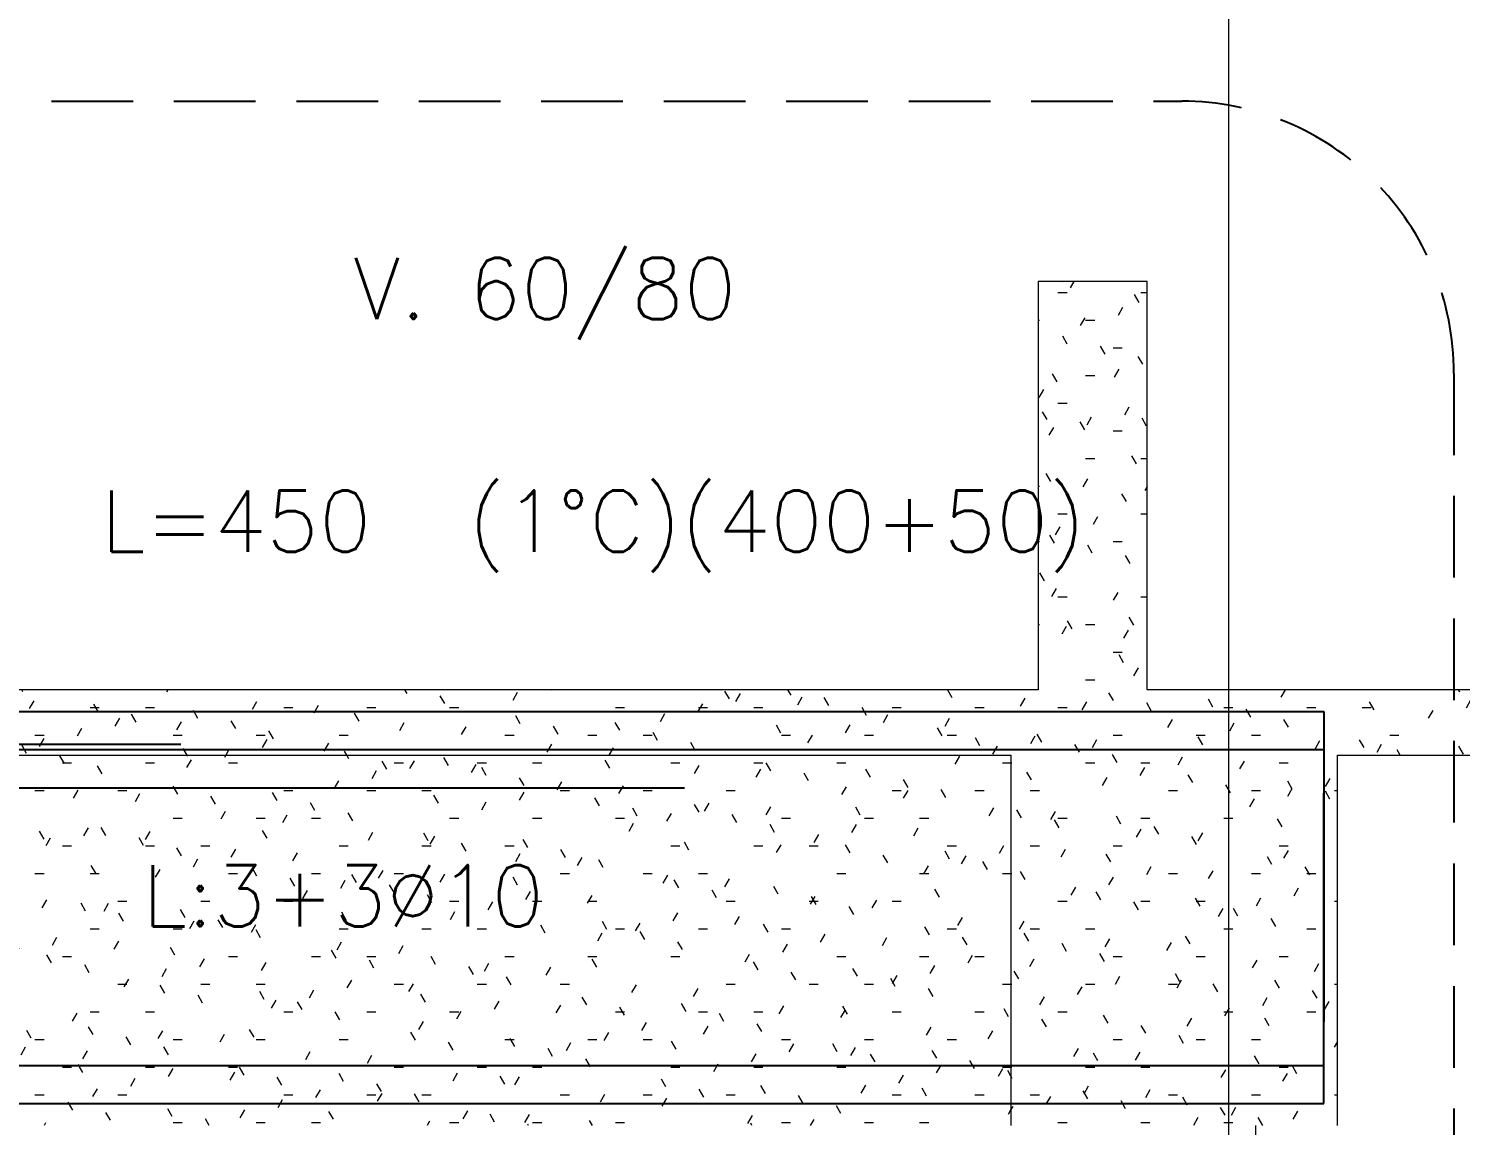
# Model space of a CAD drawing. Extents: x -3544 to 11711, y -11366 to 8565.
# Drawn here: x 5166.4 to 5429.4, y 3340.2 to 3541.6 of the extents above; entities that cross this region are included whole.
import ezdxf
from ezdxf.enums import TextEntityAlignment as Align

# ---------------------------------------------------------------- set-up
doc = ezdxf.new("R2010")
doc.units = 0
doc.header["$LTSCALE"] = 30
doc.header["$MEASUREMENT"] = 0
doc.linetypes.add('EJE2$0$DASHED', pattern=[0.75, 0.5, -0.25])
doc.linetypes.add('EJE2$0$RLE-PROYECCION', pattern=[0.71438, 0.47625, -0.23813])
doc.layers.get('0').update_dxf_attribs({"linetype": 'CONTINUOUS'})
for name, color, linetype in [('EJE2$0$CORTES', 5, 'CONTINUOUS'), ('EJE2$0$RLA-FE', 7, 'CONTINUOUS'), ('EJE2$0$RLA-TEXTOS-FE', 9, 'CONTINUOUS')]:
    doc.layers.add(name, color=color, linetype=linetype)
doc.layers.add('EJE2$0$RLA-ACHURADO', color=30, linetype='EJE2$0$RLE-PROYECCION', lineweight=15, transparency=0.7)
for name, color, linetype, lineweight in [('EJE2$0$RLA-CONTORNO', 30, 'CONTINUOUS', 15), ('EJE2$0$RLA-EJES', 1, 'CONTINUOUS', 9), ('EJE2$0$RLA-TEXTOS-1', 9, 'CONTINUOUS', 9)]:
    doc.layers.add(name, color=color, linetype=linetype, lineweight=lineweight)
doc.styles.add('EJE2$0$RomanS', font='romans.shx', dxfattribs={"height": 11.25})
pattern_1 = [(0, (-1898.762, -1266.802), (20.32, 5.08), [1.676, -13.564, 1.676, -13.564, -81.28]), (0, (-1898.762, -1266.802), (20.32, 5.08), [-30.48, 1.676, -28.804, 1.676, -13.564, -35.56]), (0, (-1898.762, -1266.802), (20.32, 5.08), [-76.2, 1.676, -8.484, 1.676, -23.724]), (120, (-1891.142, -1264.262), (-14.559409, 15.057636), [1.676, -13.564, 1.676, -13.564, -81.28]), (120, (-1891.142, -1264.262), (-14.559409, 15.057636), [-30.48, 1.676, -28.804, 1.676, -13.564, -35.56]), (120, (-1891.142, -1264.262), (-14.559409, 15.057636), [-76.2, 1.676, -8.484, 1.676, -23.724]), (240, (-1888.602, -1254.102), (-5.760591, -20.137636), [1.676, -13.564, 1.676, -13.564, -81.28]), (240, (-1888.602, -1254.102), (-5.760591, -20.137636), [-30.48, 1.676, -28.804, 1.676, -13.564, -35.56]), (240, (-1888.602, -1254.102), (-5.760591, -20.137636), [-76.2, 1.676, -8.484, 1.676, -23.724])]

# ---------------------------------------------------------------- blocks, each defined once
blk = doc.blocks.new('*U104')
at = {"layer": 'EJE2$0$RLA-FE'}
for p, q in [((0, 0), (768.21, 0)), ((768.21, 0), (818.21, 0)), ((818.21, 0), (850, 0)), ((850, 0), (850, -50))]:
    blk.add_line(p, q, dxfattribs=at)
at = {"layer": 'EJE2$0$RLA-FE', "color": 3, "style": 'EJE2$0$RomanS', "flags": 8}
for tag, p in [('F=', (333.44, 9.32)), ('NUM', (347.85, 9.32))]:
    blk.add_attdef(tag, text='', height=11.25, dxfattribs=at).set_placement(p, align=Align.RIGHT)
at = {"layer": 'EJE2$0$RLA-FE', "color": 3, "style": 'EJE2$0$RomanS'}
for tag, p, flags in [('PHI', (351.74, 9.54), 14), ('DIAM', (361.6, 9.32), 12), ('MINUS', (383.62, 9.32), 13), ('MARK', (397.01, 9.32), 13), ('TEXTO_FE1', (400.31, 9.32), 8), ('TEXTO_FE2', (467.83, 9.34), 8), ('TIPO', (423.8, -75.78), 13), ('NVECES', (409.93, -94.72), 13), ('NUMFE', (413.86, -114.48), 13), ('CAPA', (422.06, -133.6), 13), ('DESPLAZA', (278.34, -151.59), 13), ('ESPACIO', (284.39, -169.95), 13), ('CANT', (298.23, -188.75), 13)]:
    blk.add_attdef(tag, p, '', height=11.25, dxfattribs=dict(at, flags=flags))
blk = doc.blocks.new('*U108')
at = {"layer": 'EJE2$0$RLA-FE'}
for p in [(1068.21, 0), (1100, 0)]:
    blk.add_line(p, (1100, 0), dxfattribs=at)
at = {"layer": 'EJE2$0$RLA-FE', "color": 3, "style": 'EJE2$0$RomanS', "flags": 8}
for tag, p in [('F=', (497.65, 36.32)), ('NUM', (512.06, 36.32))]:
    blk.add_attdef(tag, text='', height=11.25, dxfattribs=at).set_placement(p, align=Align.RIGHT)
at = {"layer": 'EJE2$0$RLA-FE', "color": 3, "style": 'EJE2$0$RomanS'}
for tag, p, flags in [('PHI', (515.96, 36.54), 14), ('DIAM', (525.81, 36.32), 12), ('MINUS', (547.83, 36.32), 13), ('MARK', (561.22, 36.32), 13), ('TEXTO_FE1', (564.52, 36.32), 8), ('TEXTO_FE2', (632.05, 36.34), 8), ('TIPO', (548.8, -75.78), 13), ('NVECES', (534.93, -94.72), 13), ('NUMFE', (538.86, -114.48), 13), ('CAPA', (547.06, -133.6), 13), ('DESPLAZA', (278.34, -151.59), 13), ('ESPACIO', (284.39, -169.95), 13), ('CANT', (298.23, -188.75), 13)]:
    blk.add_attdef(tag, p, '', height=11.25, dxfattribs=dict(at, flags=flags))
blk = doc.blocks.new('*U46')
at = {"layer": 'EJE2$0$RLA-FE'}
for p, q in [((0, 0), (318.21, 0)), ((318.21, 0), (368.21, 0)), ((368.21, 0), (400, 0)), ((400, 0), (400, -50))]:
    blk.add_line(p, q, dxfattribs=at)
at = {"layer": 'EJE2$0$RLA-FE', "color": 3, "style": 'EJE2$0$RomanS', "flags": 8}
for tag, p in [('F=', (108.44, 36.32)), ('NUM', (122.85, 36.32))]:
    blk.add_attdef(tag, text='', height=11.25, dxfattribs=at).set_placement(p, align=Align.RIGHT)
at = {"layer": 'EJE2$0$RLA-FE', "color": 3, "style": 'EJE2$0$RomanS'}
for tag, p, flags in [('PHI', (126.74, 36.54), 14), ('DIAM', (136.6, 36.32), 12), ('MINUS', (158.62, 36.32), 13), ('MARK', (172.01, 36.32), 13), ('TEXTO_FE1', (175.31, 36.32), 8), ('TEXTO_FE2', (242.83, 36.34), 8), ('TIPO', (198.8, -75.78), 13), ('NVECES', (184.93, -94.72), 13), ('NUMFE', (188.86, -114.48), 13), ('CAPA', (197.06, -133.6), 13), ('DESPLAZA', (278.34, -151.59), 13), ('ESPACIO', (284.39, -169.95), 13), ('CANT', (298.23, -188.75), 13)]:
    blk.add_attdef(tag, p, '', height=11.25, dxfattribs=dict(at, flags=flags))
blk = doc.blocks.new('*U109')
at = {"layer": 'EJE2$0$RLA-FE', "color": 6}
blk.add_line((0, 1), (190, 1), dxfattribs=at)
at = {"layer": 'EJE2$0$RLA-FE', "color": 3, "style": 'EJE2$0$RomanS', "flags": 8}
for tag, p in [('(', (80.66, 9.14)), (')', (119, 9.14)), ('EMP', (99.68, 9.14))]:
    blk.add_attdef(tag, text='', height=11.25, dxfattribs=at).set_placement(p, align=Align.CENTER)
blk = doc.blocks.new('*U118')
at = {"layer": 'EJE2$0$RLA-FE'}
for p, q in [((0, 0), (1118.21, 0)), ((1118.21, 0), (1168.21, 0)), ((1168.21, 0), (1200, 0)), ((1200, 0), (1200, 0))]:
    blk.add_line(p, q, dxfattribs=at)
at = {"layer": 'EJE2$0$RLA-FE', "color": 3, "style": 'EJE2$0$RomanS', "flags": 8}
for tag, p in [('F=', (498.58, 66.32)), ('NUM', (512.99, 66.32))]:
    blk.add_attdef(tag, text='', height=11.25, dxfattribs=at).set_placement(p, align=Align.RIGHT)
at = {"layer": 'EJE2$0$RLA-FE', "color": 3, "style": 'EJE2$0$RomanS'}
for tag, p, flags in [('PHI', (516.89, 66.54), 14), ('DIAM', (526.74, 66.32), 12), ('MINUS', (548.76, 66.32), 13), ('MARK', (562.15, 66.32), 13), ('TEXTO_FE1', (565.46, 66.32), 8), ('TEXTO_FE2', (632.98, 66.34), 8), ('TIPO', (598.8, -75.78), 13), ('NVECES', (584.93, -94.72), 13), ('NUMFE', (588.86, -114.48), 13), ('CAPA', (597.06, -133.6), 13), ('DESPLAZA', (278.34, -151.59), 13), ('ESPACIO', (284.39, -169.95), 13), ('CANT', (298.23, -188.75), 13)]:
    blk.add_attdef(tag, p, '', height=11.25, dxfattribs=dict(at, flags=flags))
blk = doc.blocks.new('*U267')
at = {"layer": 'EJE2$0$RLA-FE'}
for p, q in [((450, 0), (450, 50)), ((0, 0), (368.21, 0)), ((368.21, 0), (418.21, 0)), ((418.21, 0), (450, 0))]:
    blk.add_line(p, q, dxfattribs=at)
at = {"layer": 'EJE2$0$RLA-FE', "color": 3, "style": 'EJE2$0$RomanS', "flags": 8}
for tag, p in [('F=', (222.16, -19.89)), ('NUM', (236.57, -19.89))]:
    blk.add_attdef(tag, text='', height=11.25, dxfattribs=at).set_placement(p, align=Align.RIGHT)
at = {"layer": 'EJE2$0$RLA-FE', "color": 3, "style": 'EJE2$0$RomanS'}
for tag, p, flags in [('PHI', (240.46, -19.68), 12), ('DIAM', (250.32, -19.89), 12), ('MINUS', (272.34, -19.89), 13), ('MARK', (285.73, -19.89), 13), ('TEXTO_FE1', (289.03, -19.89), 8), ('TEXTO_FE2', (356.55, -19.88), 8), ('TIPO', (223.8, -57.92), 13), ('NVECES', (209.93, -76.86), 13), ('NUMFE', (213.86, -96.62), 13), ('CAPA', (222.06, -115.74), 13), ('DESPLAZA', (277.18, -134.17), 13), ('ESPACIO', (283.22, -152.53), 13), ('CANT', (297.06, -171.33), 13)]:
    blk.add_attdef(tag, p, '', height=11.25, dxfattribs=dict(at, flags=flags))
blk = doc.blocks.new('*U139')
at = {"layer": 'EJE2$0$RLA-FE'}
for p, q in [((1000, 0), (1000, 50)), ((0, 0), (918.21, 0)), ((918.21, 0), (968.21, 0)), ((968.21, 0), (1000, 0))]:
    blk.add_line(p, q, dxfattribs=at)
at = {"layer": 'EJE2$0$RLA-FE', "color": 3, "style": 'EJE2$0$RomanS', "flags": 8}
for tag, p in [('F=', (552.7, -47.89)), ('NUM', (567.11, -47.89))]:
    blk.add_attdef(tag, text='', height=11.25, dxfattribs=at).set_placement(p, align=Align.RIGHT)
at = {"layer": 'EJE2$0$RLA-FE', "color": 3, "style": 'EJE2$0$RomanS'}
for tag, p, flags in [('PHI', (571.01, -47.68), 12), ('DIAM', (580.86, -47.89), 12), ('MINUS', (602.88, -47.89), 13), ('MARK', (616.27, -47.89), 13), ('TEXTO_FE1', (619.58, -47.89), 8), ('TEXTO_FE2', (687.1, -47.88), 8), ('TIPO', (498.8, -57.92), 13), ('NVECES', (484.93, -76.86), 13), ('NUMFE', (488.86, -96.62), 13), ('CAPA', (497.06, -115.74), 13), ('DESPLAZA', (277.18, -134.17), 13), ('ESPACIO', (283.22, -152.53), 13), ('CANT', (297.06, -171.33), 13)]:
    blk.add_attdef(tag, p, '', height=11.25, dxfattribs=dict(at, flags=flags))
blk = doc.blocks.new('EJE2')
at = {"layer": 'EJE2$0$RLA-ACHURADO'}
h = blk.add_hatch(dxfattribs=at)
h.set_pattern_fill('FP_1', color=256, style=0, pattern_type=2)
h.set_pattern_definition(pattern_1)
h.paths.add_polyline_path([(2570.48, 1188), (2590.48, 1188), (2590.48, 1263), (2570.48, 1263)], flags=0)
h = blk.add_hatch(dxfattribs=at)
h.set_pattern_fill('FP_1', color=256, style=0, pattern_type=2)
h.set_pattern_definition(pattern_1)
h.paths.add_polyline_path([(2581.51, 1176), (2720.48, 1176), (2720.48, 1188), (2267.68, 1188), (2267.68, 1176), (2407.4, 1176)], flags=0)
h = blk.add_hatch(dxfattribs=at)
h.set_pattern_fill('FP_1', color=256, style=0, pattern_type=2)
h.set_pattern_definition(pattern_1)
h.paths.add_polyline_path([(2407.4, 1108), (2565.48, 1108), (2565.48, 1176), (2380.48, 1176), (2380.48, 1108), (2385.64, 1108)], flags=0)
h = blk.add_hatch(dxfattribs=at)
h.set_pattern_fill('FP_1', color=256, style=0, pattern_type=2)
h.set_pattern_definition(pattern_1)
h.paths.add_polyline_path([(2603.27, 1108), (2625.48, 1108), (2625.48, 1176), (2565.48, 1176), (2565.48, 1108), (2581.51, 1108)], flags=0)
at = {"layer": 'EJE2$0$CORTES', "color": 1, "linetype": 'EJE2$0$DASHED'}
blk.add_lwpolyline([(2096.69, 1296.09), (2596.87, 1296.09, -0.414214), (2646.87, 1246.09), (2646.87, 633.86, -0.414214), (2596.87, 583.86), (2096.69, 583.86, -0.414214), (2046.69, 633.86), (2046.69, 1246.09, -0.414214)], format="xyb", close=True, dxfattribs=at)
at = {"layer": 'EJE2$0$RLA-CONTORNO'}
for p, q in [((2590.48, 1263), (2570.48, 1263)), ((2570.48, 1263), (2570.48, 1188)), ((2590.48, 1188), (2590.48, 1263)), ((2570.48, 1188), (2267.68, 1188)), ((2720.48, 1188), (2590.48, 1188)), ((2380.48, 1176), (2565.48, 1176)), ((2565.48, 1176), (2565.48, 1108)), ((2625.48, 1176), (2720.48, 1176)), ((2625.48, 1108), (2625.48, 1176)), ((2610.48, 787), (2610.48, 1108))]:
    blk.add_line(p, q, dxfattribs=at)
at = {"layer": 'EJE2$0$RLA-EJES'}
blk.add_line((2605.48, 652.86), (2605.48, 1460.5), dxfattribs=at)
at = {"layer": 'EJE2$0$RLA-FE'}
for name, p in [('*U118', (1305.48, 1170)), ('*U108', (1312.98, 1177)), ('*U104', (1772.98, 1184)), ('*U109', (2222.98, 1177)), ('*U139', (1622.98, 1119)), ('*U267', (2172.98, 1112))]:
    blk.add_blockref(name, p, dxfattribs=at)
ref = blk.add_blockref('*U46', (2222.98, 1177), dxfattribs=at)
ref.add_attrib('TEXTO_FE1', 'L=450', (2398.29, 1213.32), dxfattribs={"color": 3, "height": 11.25, "style": 'EJE2$0$RomanS'})
ref.add_attrib('TEXTO_FE2', '(1°C)(400+50)', (2465.81, 1213.34), dxfattribs={"color": 3, "height": 11.25, "style": 'EJE2$0$RomanS'})
at = {"layer": 'EJE2$0$RLA-TEXTOS-1', "insert": (2479.8, 1259.81), "char_height": 11.25, "width": 77.8962, "attachment_point": 5, "line_spacing_factor": 0.941778, "style": 'EJE2$0$RomanS'}
blk.add_mtext('V. 60/80', dxfattribs=at)
at = {"layer": 'EJE2$0$RLA-TEXTOS-FE', "color": 9, "style": 'EJE2$0$RomanS'}
blk.add_text('L:3+3%%C10', height=11.25, dxfattribs=at).set_placement((2442.78, 1144.54), align=Align.CENTER)

msp = doc.modelspace()

# ---------------------------------------------------------------- block references
msp.add_blockref('EJE2', (2781.39, 2232.23))

doc.saveas('drawing.dxf')
